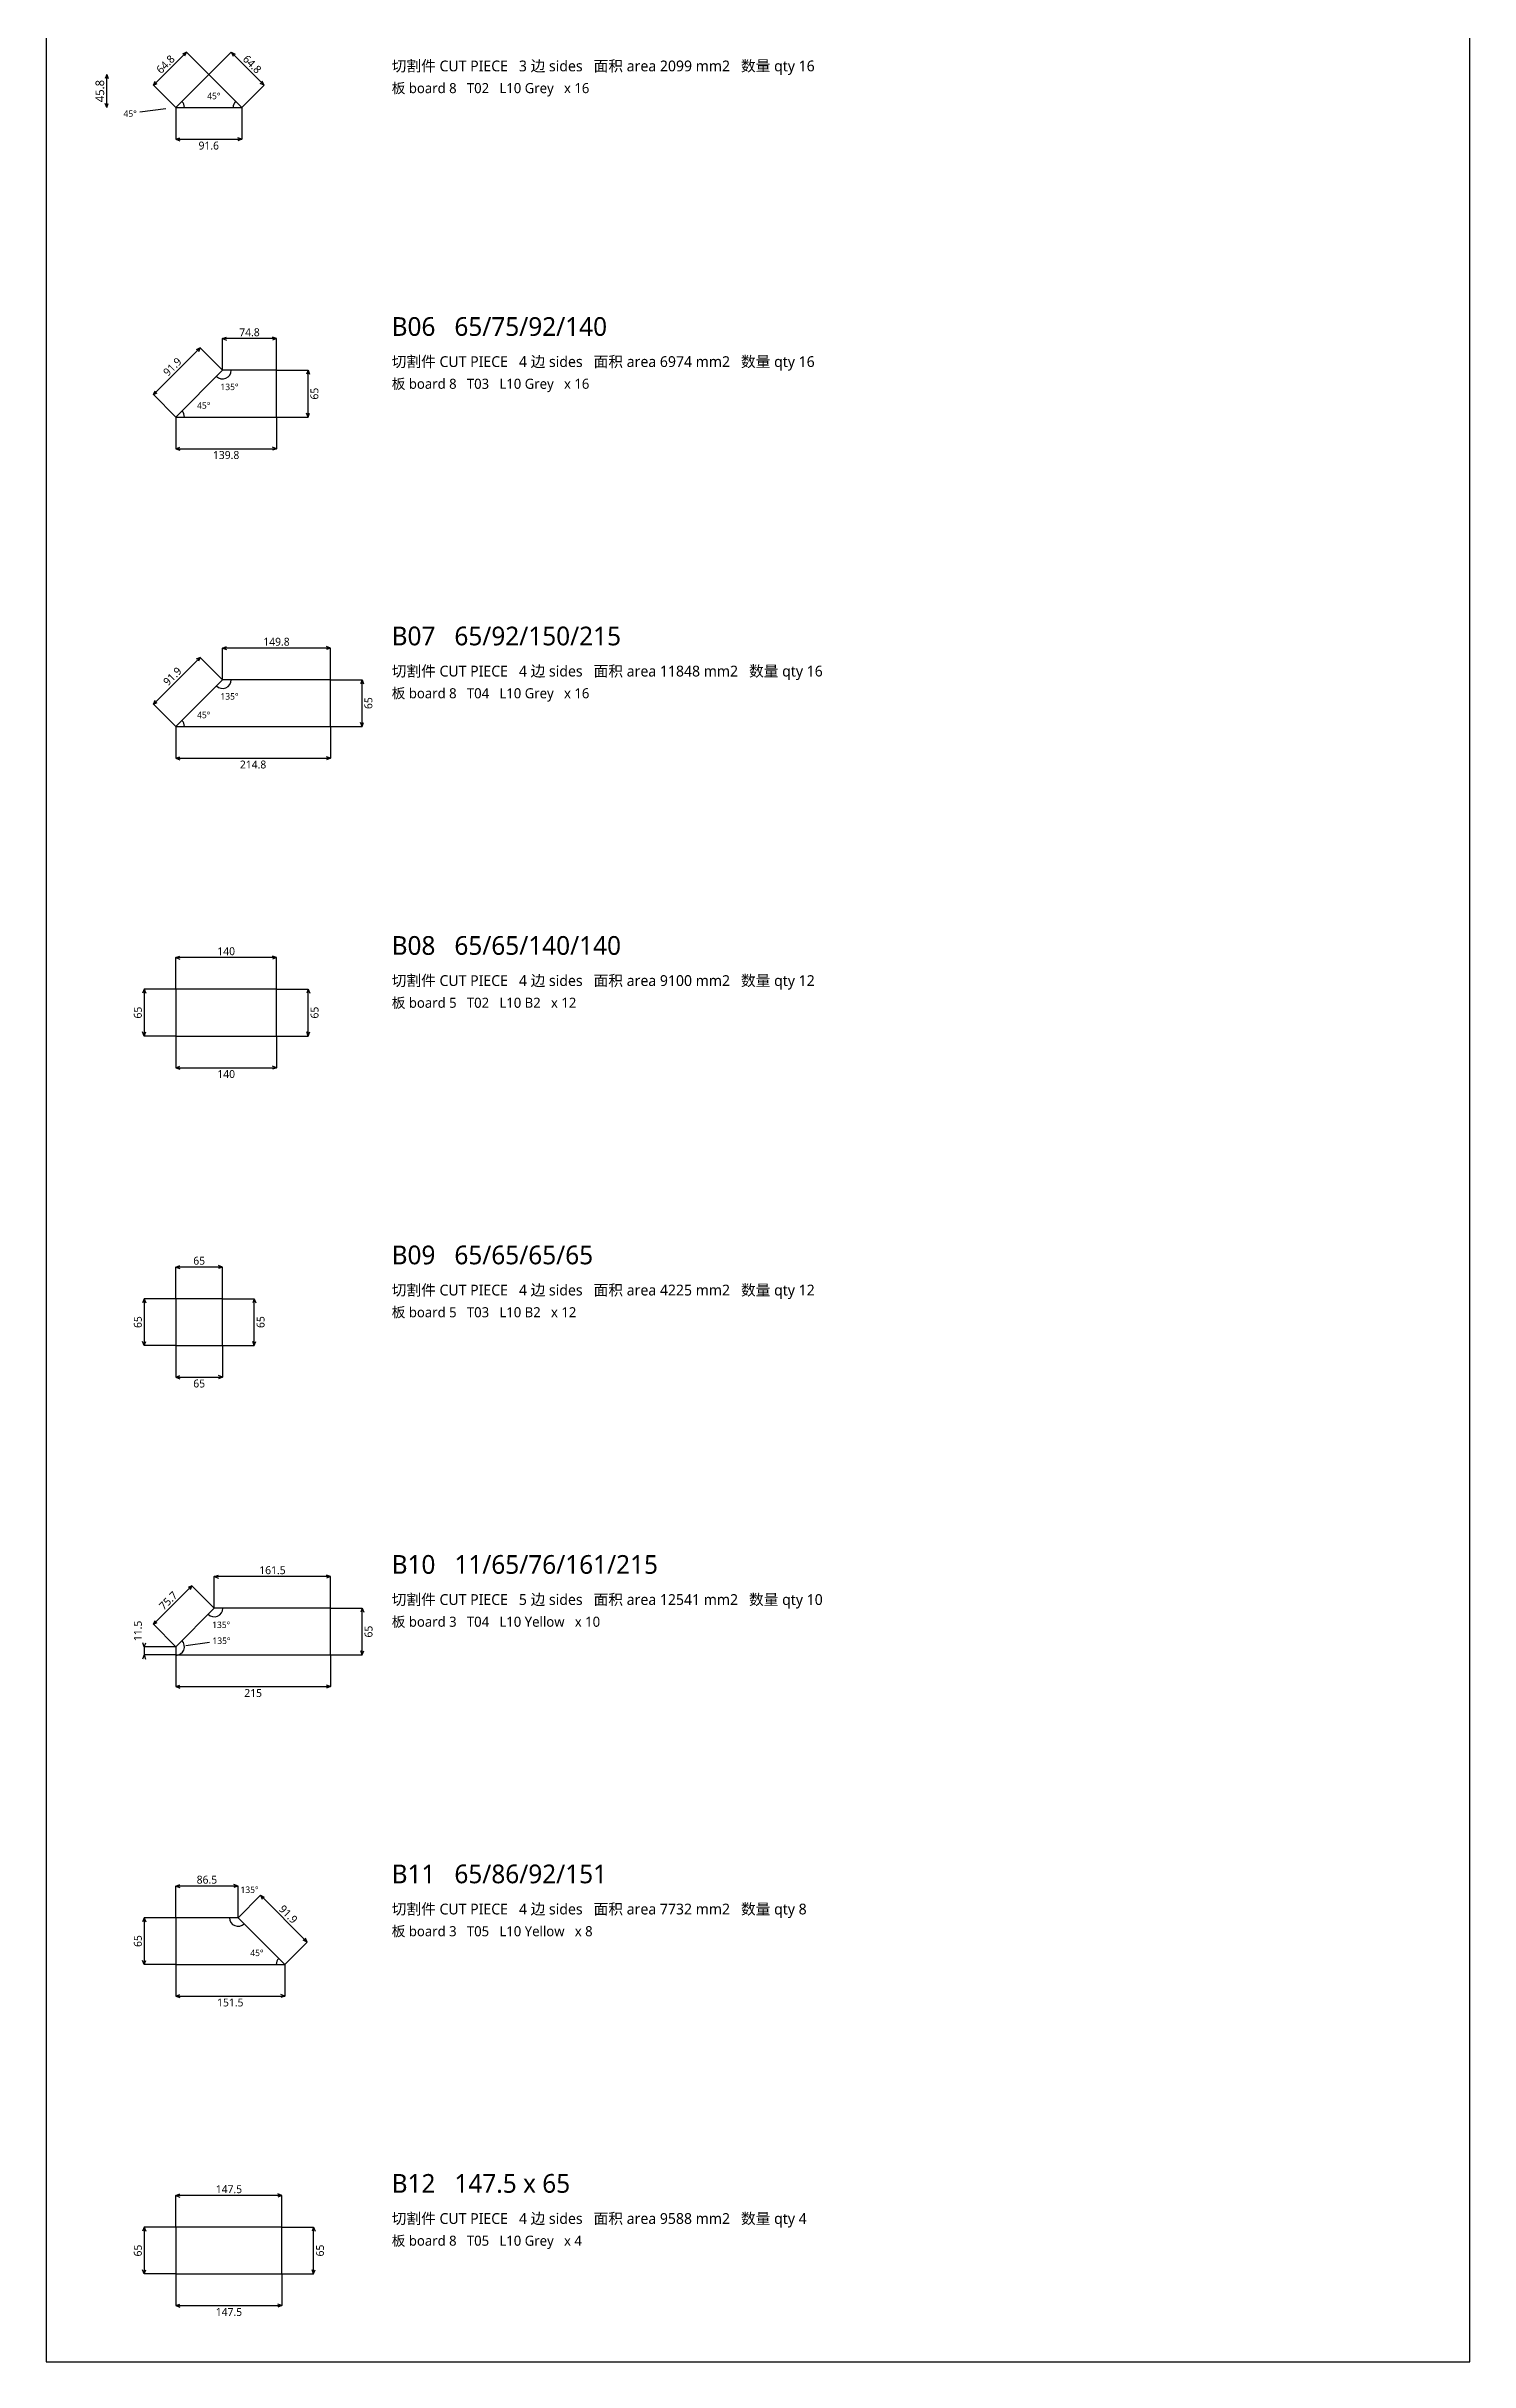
# Model space of a CAD drawing. Header units: millimetres. Extents: x -60 to 1918, y -6204 to 113.
# Drawn here: x -60 to 1918, y -6204 to -2987 of the extents above; entities that cross this region are included whole.
import ezdxf
from ezdxf.enums import TextEntityAlignment as Align

# ---------------------------------------------------------------- set-up
doc = ezdxf.new("R2010")
doc.units = ezdxf.units.MM
for name, color, linetype, true_color in [('B05_CUT', 7, 'Continuous', 0x4f7fb5), ('B06_CUT', 7, 'Continuous', 0xe08a3c), ('B07_CUT', 7, 'Continuous', 0x5fa864), ('B08_CUT', 7, 'Continuous', 0x4f7fb5), ('B09_CUT', 7, 'Continuous', 0xe08a3c), ('B10_CUT', 7, 'Continuous', 0x5fa864), ('B11_CUT', 7, 'Continuous', 0xc0504d), ('B12_CUT', 7, 'Continuous', 0xc0504d)]:
    doc.layers.add(name, color=color, linetype=linetype, true_color=true_color)
for name, color, linetype in [('BORDER', 7, 'Continuous'), ('DIM', 8, 'Continuous'), ('TITLE', 7, 'Continuous'), ('TXT', 7, 'Continuous')]:
    doc.layers.add(name, color=color, linetype=linetype)
doc.styles.add('CN', font='msyh.ttc')

msp = doc.modelspace()

# ---------------------------------------------------------------- linework, layer by layer
at = {"layer": 'B05_CUT'}
msp.add_lwpolyline([(211.6, -3072), (165.8, -3026.2), (120, -3072)], close=True, dxfattribs=at)
at = {"layer": 'B06_CUT'}
msp.add_lwpolyline([(185, -3437), (120, -3502), (259.8, -3502), (259.8, -3437)], close=True, dxfattribs=at)
at = {"layer": 'B07_CUT'}
msp.add_lwpolyline([(185, -3867), (120, -3932), (334.8, -3932), (334.8, -3867)], close=True, dxfattribs=at)
at = {"layer": 'B08_CUT'}
msp.add_lwpolyline([(260, -4362), (260, -4297), (120, -4297), (120, -4362)], close=True, dxfattribs=at)
at = {"layer": 'B09_CUT'}
msp.add_lwpolyline([(185, -4792), (185, -4727), (120, -4727), (120, -4792)], close=True, dxfattribs=at)
at = {"layer": 'B10_CUT'}
msp.add_lwpolyline([(335, -5157), (173.5, -5157), (120, -5210.5), (120, -5222), (335, -5222)], close=True, dxfattribs=at)
at = {"layer": 'B11_CUT'}
msp.add_lwpolyline([(271.5, -5652), (206.5, -5587), (120, -5587), (120, -5652)], close=True, dxfattribs=at)
at = {"layer": 'B12_CUT'}
msp.add_lwpolyline([(267.5, -6082), (267.5, -6017), (120, -6017), (120, -6082)], close=True, dxfattribs=at)
at = {"layer": 'BORDER'}
msp.add_lwpolyline([(-60, -6203.9), (1918.2, -6203.9), (1918.2, 113.1), (-60, 113.1)], close=True, dxfattribs=at)
at = {"layer": 'DIM'}
for p, q in [((134.7, -2995.1), (88.9, -3040.9)), ((134.7, -2995.1), (129.3, -2997.6)), ((134.7, -2995.1), (132.2, -3000.5)), ((165.8, -3026.2), (134.7, -2995.1)), ((165.8, -3026.2), (196.9, -2995.1)), ((242.7, -3040.9), (196.9, -2995.1)), ((196.9, -2995.1), (202.4, -2997.6)), ((196.9, -2995.1), (199.5, -3000.5)), ((24, -3026.2), (21.9, -3031.8)), ((24, -3026.2), (24, -3026.2)), ((24, -3072), (24, -3026.2)), ((24, -3026.2), (26.1, -3031.8)), ((88.9, -3040.9), (91.4, -3035.5)), ((88.9, -3040.9), (94.3, -3038.4)), ((120, -3072), (88.9, -3040.9)), ((211.6, -3072), (242.7, -3040.9)), ((242.7, -3040.9), (237.3, -3038.4)), ((242.7, -3040.9), (240.2, -3035.4)), ((24, -3072), (21.9, -3066.4)), ((24, -3072), (26.1, -3066.4)), ((24, -3072), (24, -3072)), ((106.1, -3073.8), (69.8, -3078.6)), ((120, -3072), (120, -3116)), ((211.6, -3072), (211.6, -3116)), ((120, -3116), (125.6, -3113.9)), ((120, -3116), (211.6, -3116)), ((120, -3116), (125.6, -3118.1)), ((211.6, -3116), (206, -3113.9)), ((211.6, -3116), (206, -3118.1)), ((153.9, -3405.9), (88.9, -3470.9)), ((153.9, -3405.9), (148.4, -3408.4)), ((153.9, -3405.9), (151.3, -3411.3)), ((185, -3437), (153.9, -3405.9)), ((185, -3393), (190.6, -3391)), ((185, -3437), (185, -3393)), ((259.8, -3393), (185, -3393)), ((185, -3393), (190.6, -3395.1)), ((259.8, -3393), (254.2, -3391)), ((259.8, -3393), (254.2, -3395.1)), ((259.8, -3437), (259.8, -3393)), ((259.8, -3437), (303.8, -3437)), ((303.8, -3437), (301.7, -3442.6)), ((303.8, -3502), (303.8, -3437)), ((303.8, -3437), (305.8, -3442.6)), ((88.9, -3470.9), (91.4, -3465.4)), ((88.9, -3470.9), (94.3, -3468.4)), ((120, -3502), (88.9, -3470.9)), ((120, -3502), (120, -3546)), ((259.8, -3502), (259.8, -3546)), ((259.8, -3502), (303.8, -3502)), ((303.8, -3502), (301.7, -3496.4)), ((303.8, -3502), (305.8, -3496.4)), ((120, -3546), (125.6, -3543.9)), ((120, -3546), (259.8, -3546)), ((120, -3546), (125.6, -3548.1)), ((259.8, -3546), (254.2, -3543.9)), ((259.8, -3546), (254.2, -3548.1)), ((185, -3823), (190.6, -3821)), ((185, -3867), (185, -3823)), ((334.8, -3823), (185, -3823)), ((185, -3823), (190.6, -3825.1)), ((334.8, -3823), (329.2, -3821)), ((334.8, -3823), (329.2, -3825.1)), ((334.8, -3867), (334.8, -3823)), ((153.9, -3835.9), (88.9, -3900.9)), ((153.9, -3835.9), (148.4, -3838.4)), ((153.9, -3835.9), (151.3, -3841.3)), ((185, -3867), (153.9, -3835.9)), ((334.8, -3867), (378.8, -3867)), ((378.8, -3867), (376.7, -3872.6)), ((378.8, -3932), (378.8, -3867)), ((378.8, -3867), (380.8, -3872.6)), ((88.9, -3900.9), (91.4, -3895.4)), ((88.9, -3900.9), (94.3, -3898.4)), ((120, -3932), (88.9, -3900.9)), ((120, -3932), (120, -3976)), ((334.8, -3932), (334.8, -3976)), ((334.8, -3932), (378.8, -3932)), ((378.8, -3932), (376.7, -3926.4)), ((378.8, -3932), (380.8, -3926.4)), ((120, -3976), (125.6, -3973.9)), ((120, -3976), (334.8, -3976)), ((120, -3976), (125.6, -3978.1)), ((334.8, -3976), (329.2, -3973.9)), ((334.8, -3976), (329.2, -3978.1)), ((120, -4253), (125.6, -4250.9)), ((120, -4297), (120, -4253)), ((260, -4253), (120, -4253)), ((120, -4253), (125.6, -4255.1)), ((260, -4253), (254.4, -4250.9)), ((260, -4253), (254.4, -4255.1)), ((260, -4297), (260, -4253)), ((76, -4297), (73.9, -4302.6)), ((120, -4297), (76, -4297)), ((76, -4297), (76, -4362)), ((76, -4297), (78.1, -4302.6)), ((260, -4297), (304, -4297)), ((304, -4297), (301.9, -4302.6)), ((304, -4362), (304, -4297)), ((304, -4297), (306.1, -4302.6)), ((76, -4362), (73.9, -4356.4)), ((76, -4362), (78.1, -4356.4)), ((120, -4362), (76, -4362)), ((120, -4362), (120, -4406)), ((260, -4362), (260, -4406)), ((260, -4362), (304, -4362)), ((304, -4362), (301.9, -4356.4)), ((304, -4362), (306.1, -4356.4)), ((120, -4406), (125.6, -4403.9)), ((120, -4406), (260, -4406)), ((120, -4406), (125.6, -4408.1)), ((260, -4406), (254.4, -4403.9)), ((260, -4406), (254.4, -4408.1)), ((120, -4683), (125.6, -4680.9)), ((120, -4727), (120, -4683)), ((185, -4683), (120, -4683)), ((120, -4683), (125.6, -4685.1)), ((185, -4683), (179.4, -4680.9)), ((185, -4683), (179.4, -4685.1)), ((185, -4727), (185, -4683)), ((76, -4727), (73.9, -4732.6)), ((120, -4727), (76, -4727)), ((76, -4727), (76, -4792)), ((76, -4727), (78.1, -4732.6)), ((185, -4727), (229, -4727)), ((229, -4727), (226.9, -4732.6)), ((229, -4792), (229, -4727)), ((229, -4727), (231.1, -4732.6)), ((76, -4792), (73.9, -4786.4)), ((76, -4792), (78.1, -4786.4)), ((120, -4792), (76, -4792)), ((120, -4792), (120, -4836)), ((185, -4792), (185, -4836)), ((185, -4792), (229, -4792)), ((229, -4792), (226.9, -4786.4)), ((229, -4792), (231.1, -4786.4)), ((120, -4836), (125.6, -4833.9)), ((120, -4836), (185, -4836)), ((120, -4836), (125.6, -4838.1)), ((185, -4836), (179.4, -4833.9)), ((185, -4836), (179.4, -4838.1)), ((173.5, -5113), (179.2, -5111)), ((173.5, -5157), (173.5, -5113)), ((335, -5113), (173.5, -5113)), ((173.5, -5113), (179.2, -5115.1)), ((335, -5113), (329.4, -5111)), ((335, -5113), (329.4, -5115.1)), ((335, -5157), (335, -5113)), ((142.4, -5125.9), (88.9, -5179.4)), ((142.4, -5125.9), (137, -5128.4)), ((142.4, -5125.9), (139.9, -5131.3)), ((173.5, -5157), (142.4, -5125.9)), ((88.9, -5179.4), (91.4, -5174)), ((88.9, -5179.4), (94.3, -5176.9)), ((335, -5157), (379, -5157)), ((379, -5157), (377, -5162.6)), ((379, -5222), (379, -5157)), ((379, -5157), (381.1, -5162.6)), ((76, -5210.5), (74, -5204.9)), ((76, -5210.5), (78.1, -5204.9)), ((120, -5210.5), (76, -5210.5)), ((76, -5210.5), (76, -5222)), ((120, -5210.5), (88.9, -5179.4)), ((133.9, -5208.7), (166.7, -5204.4)), ((76, -5222), (73.9, -5227.6)), ((120, -5222), (76, -5222)), ((76, -5222), (78, -5227.6)), ((120, -5222), (120, -5266)), ((335, -5222), (379, -5222)), ((335, -5222), (335, -5266)), ((379, -5222), (377, -5216.4)), ((379, -5222), (381.1, -5216.4)), ((120, -5266), (125.6, -5263.9)), ((120, -5266), (335, -5266)), ((120, -5266), (125.6, -5268.1)), ((335, -5266), (329.4, -5263.9)), ((335, -5266), (329.4, -5268.1)), ((120, -5543), (125.6, -5541)), ((120, -5587), (120, -5543)), ((206.5, -5543), (120, -5543)), ((120, -5543), (125.6, -5545.1)), ((206.5, -5543), (200.8, -5541)), ((206.5, -5543), (200.8, -5545.1)), ((206.5, -5587), (206.5, -5543)), ((206.5, -5587), (237.6, -5555.9)), ((302.6, -5620.9), (237.6, -5555.9)), ((237.6, -5555.9), (243, -5558.4)), ((237.6, -5555.9), (240.1, -5561.3)), ((76, -5587), (73.9, -5592.6)), ((120, -5587), (76, -5587)), ((76, -5587), (76, -5652)), ((76, -5587), (78.1, -5592.6)), ((271.5, -5652), (302.6, -5620.9)), ((302.6, -5620.9), (297.1, -5618.4)), ((302.6, -5620.9), (300, -5615.4)), ((76, -5652), (73.9, -5646.4)), ((76, -5652), (78.1, -5646.4)), ((120, -5652), (76, -5652)), ((120, -5652), (120, -5696)), ((271.5, -5652), (271.5, -5696)), ((120, -5696), (125.6, -5693.9)), ((271.5, -5696), (265.8, -5693.9)), ((120, -5696), (271.5, -5696)), ((120, -5696), (125.6, -5698.1)), ((271.5, -5696), (265.8, -5698.1)), ((120, -5973), (125.6, -5970.9)), ((120, -6017), (120, -5973)), ((267.5, -5973), (120, -5973)), ((120, -5973), (125.6, -5975.1)), ((267.5, -5973), (261.9, -5970.9)), ((267.5, -5973), (261.9, -5975.1)), ((267.5, -6017), (267.5, -5973)), ((76, -6017), (73.9, -6022.6)), ((120, -6017), (76, -6017)), ((76, -6017), (76, -6082)), ((76, -6017), (78.1, -6022.6)), ((267.5, -6017), (311.5, -6017)), ((311.5, -6017), (309.4, -6022.6)), ((311.5, -6082), (311.5, -6017)), ((311.5, -6017), (313.6, -6022.6)), ((76, -6082), (73.9, -6076.4)), ((76, -6082), (78.1, -6076.4)), ((311.5, -6082), (309.4, -6076.4)), ((311.5, -6082), (313.6, -6076.4)), ((120, -6082), (76, -6082)), ((120, -6082), (120, -6126)), ((267.5, -6082), (267.5, -6126)), ((267.5, -6082), (311.5, -6082)), ((120, -6126), (125.6, -6123.9)), ((120, -6126), (267.5, -6126)), ((120, -6126), (125.6, -6128.1)), ((267.5, -6126), (261.9, -6123.9)), ((267.5, -6126), (261.9, -6128.1))]:
    msp.add_line(p, q, dxfattribs=at)
for centre, start, end in [((120, -3072), 0, 45.0063), ((211.6, -3072), 135, 180), ((185, -3437), -135, 0), ((120, -3502), 0, 45), ((185, -3867), -135, 0), ((120, -3932), 0, 45), ((173.5, -5157), -134.9999, 0), ((120, -5210.5), -90.0355, 45.0001), ((206.5, -5587), 180, -45), ((271.5, -5652), 135, 180)]:
    msp.add_arc(centre, 12, start, end, dxfattribs=at)

# ---------------------------------------------------------------- texts
at = {"layer": 'DIM', "style": 'CN'}
for s, height, rotation, p in [('64.8', 11, 45.0063, (105.6, -3011.8)), ('64.8', 11, -45, (226.1, -3011.8)), ('45.8', 12, 90, (14.4, -3049.1)), ('91.9', 11, 45, (115.2, -3432.2)), ('65', 11, 90, (312.6, -3469.5)), ('91.9', 11, 45, (115.2, -3862.2)), ('65', 11, 90, (387.6, -3899.5)), ('65', 11, 90, (67.2, -4329.5)), ('65', 11, 90, (312.8, -4329.5)), ('65', 11, 90, (67.2, -4759.5)), ('65', 11, 90, (237.8, -4759.5)), ('75.7', 11, 45.0001, (109.4, -5146.4)), ('65', 11, 90, (387.8, -5189.5)), ('91.9', 11, -45, (276.3, -5582.2)), ('65', 11, 90, (67.2, -5619.5)), ('65', 11, 90, (67.2, -6049.5)), ('65', 11, 90, (320.3, -6049.5))]:
    msp.add_text(s, height=height, rotation=rotation, dxfattribs=at).set_placement(p, align=Align.MIDDLE_CENTER)
for s, height, p in [('45°', 9, (172.8, -3055.9)), ('45°', 9, (56.5, -3080.4)), ('91.6', 11, (165.8, -3124.8)), ('74.8', 11, (222.4, -3384.2)), ('135°', 9, (194.6, -3460.1)), ('45°', 9, (158.8, -3485.9)), ('139.8', 11, (189.9, -3554.8)), ('149.8', 11, (259.9, -3814.2)), ('135°', 9, (194.6, -3890.1)), ('45°', 9, (158.8, -3915.9)), ('214.8', 11, (227.4, -3984.8)), ('140', 11, (190, -4244.2)), ('140', 11, (190, -4414.8)), ('65', 11, (152.5, -4674.2)), ('65', 11, (152.5, -4844.8)), ('161.5', 11, (254.3, -5104.2)), ('135°', 9, (183.1, -5180.1)), ('135°', 9, (183.5, -5202.2)), ('215', 11, (227.5, -5274.8)), ('86.5', 11, (163.2, -5534.2)), ('135°', 9, (222.5, -5548.2)), ('45°', 9, (232.7, -5635.9)), ('151.5', 11, (195.7, -5704.8)), ('147.5', 11, (193.8, -5964.2)), ('147.5', 11, (193.8, -6134.8))]:
    msp.add_text(s, height=height, dxfattribs=at).set_placement(p, align=Align.MIDDLE_CENTER)
msp.add_text('11.5', height=11, rotation=89.9645, dxfattribs=at).set_placement((67.2, -5202.8), align=Align.MIDDLE_LEFT)
at = {"layer": 'TITLE', "style": 'CN'}
for s, p in [('B06   65/75/92/140', (420, -3397)), ('B07   65/92/150/215', (420, -3827)), ('B08   65/65/140/140', (420, -4257)), ('B09   65/65/65/65', (420, -4687)), ('B10   11/65/76/161/215', (420, -5117)), ('B11   65/86/92/151', (420, -5547)), ('B12   147.5 x 65', (420, -5977))]:
    msp.add_text(s, height=26, dxfattribs=at).set_placement(p, align=Align.BOTTOM_LEFT)
at = {"layer": 'TXT', "style": 'CN'}
for s, height, p in [('切割件 CUT PIECE   3 边 sides   面积 area 2099 mm2   数量 qty 16', 15, (420, -3026.2)), ('板 board 8   T02   L10 Grey   x 16', 14, (420, -3056.2)), ('切割件 CUT PIECE   4 边 sides   面积 area 6974 mm2   数量 qty 16', 15, (420, -3437)), ('板 board 8   T03   L10 Grey   x 16', 14, (420, -3467)), ('切割件 CUT PIECE   4 边 sides   面积 area 11848 mm2   数量 qty 16', 15, (420, -3867)), ('板 board 8   T04   L10 Grey   x 16', 14, (420, -3897)), ('切割件 CUT PIECE   4 边 sides   面积 area 9100 mm2   数量 qty 12', 15, (420, -4297)), ('板 board 5   T02   L10 B2   x 12', 14, (420, -4327)), ('切割件 CUT PIECE   4 边 sides   面积 area 4225 mm2   数量 qty 12', 15, (420, -4727)), ('板 board 5   T03   L10 B2   x 12', 14, (420, -4757)), ('切割件 CUT PIECE   5 边 sides   面积 area 12541 mm2   数量 qty 10', 15, (420, -5157)), ('板 board 3   T04   L10 Yellow   x 10', 14, (420, -5187)), ('切割件 CUT PIECE   4 边 sides   面积 area 7732 mm2   数量 qty 8', 15, (420, -5587)), ('板 board 3   T05   L10 Yellow   x 8', 14, (420, -5617)), ('切割件 CUT PIECE   4 边 sides   面积 area 9588 mm2   数量 qty 4', 15, (420, -6017)), ('板 board 8   T05   L10 Grey   x 4', 14, (420, -6047))]:
    msp.add_text(s, height=height, dxfattribs=at).set_placement(p, align=Align.BOTTOM_LEFT)

doc.saveas('drawing.dxf')
